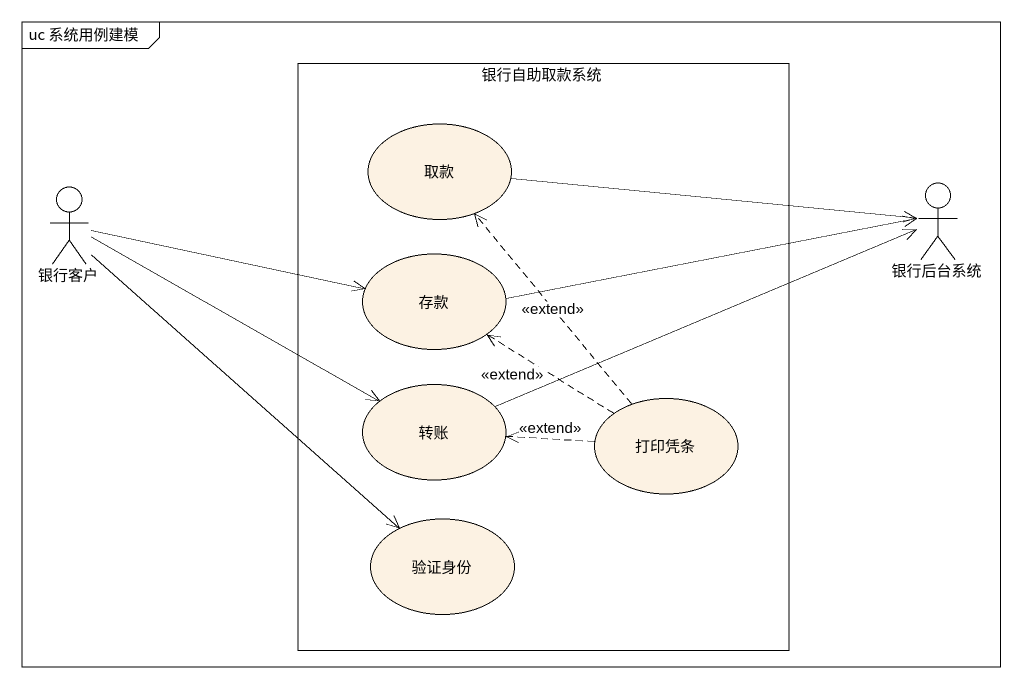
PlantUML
@startuml
mainframe uc 系统用例建模
rectangle 银行自助取款系统 {
  usecase 取款
  usecase 存款
  usecase 转账
  usecase 打印凭条
  usecase 验证身份
}
actor 银行客户
actor 银行后台系统
银行客户 -right-> 存款
银行客户 -right-> 转账
银行客户 --> 验证身份
银行后台系统 <-left- 取款
银行后台系统 <-left- 存款
银行后台系统 <-left- 转账
打印凭条 .up.> 取款 : <<extend>>
打印凭条 .up.> 存款 : <<extend>>
打印凭条 .left.> 转账 : <<extend>>
@enduml
